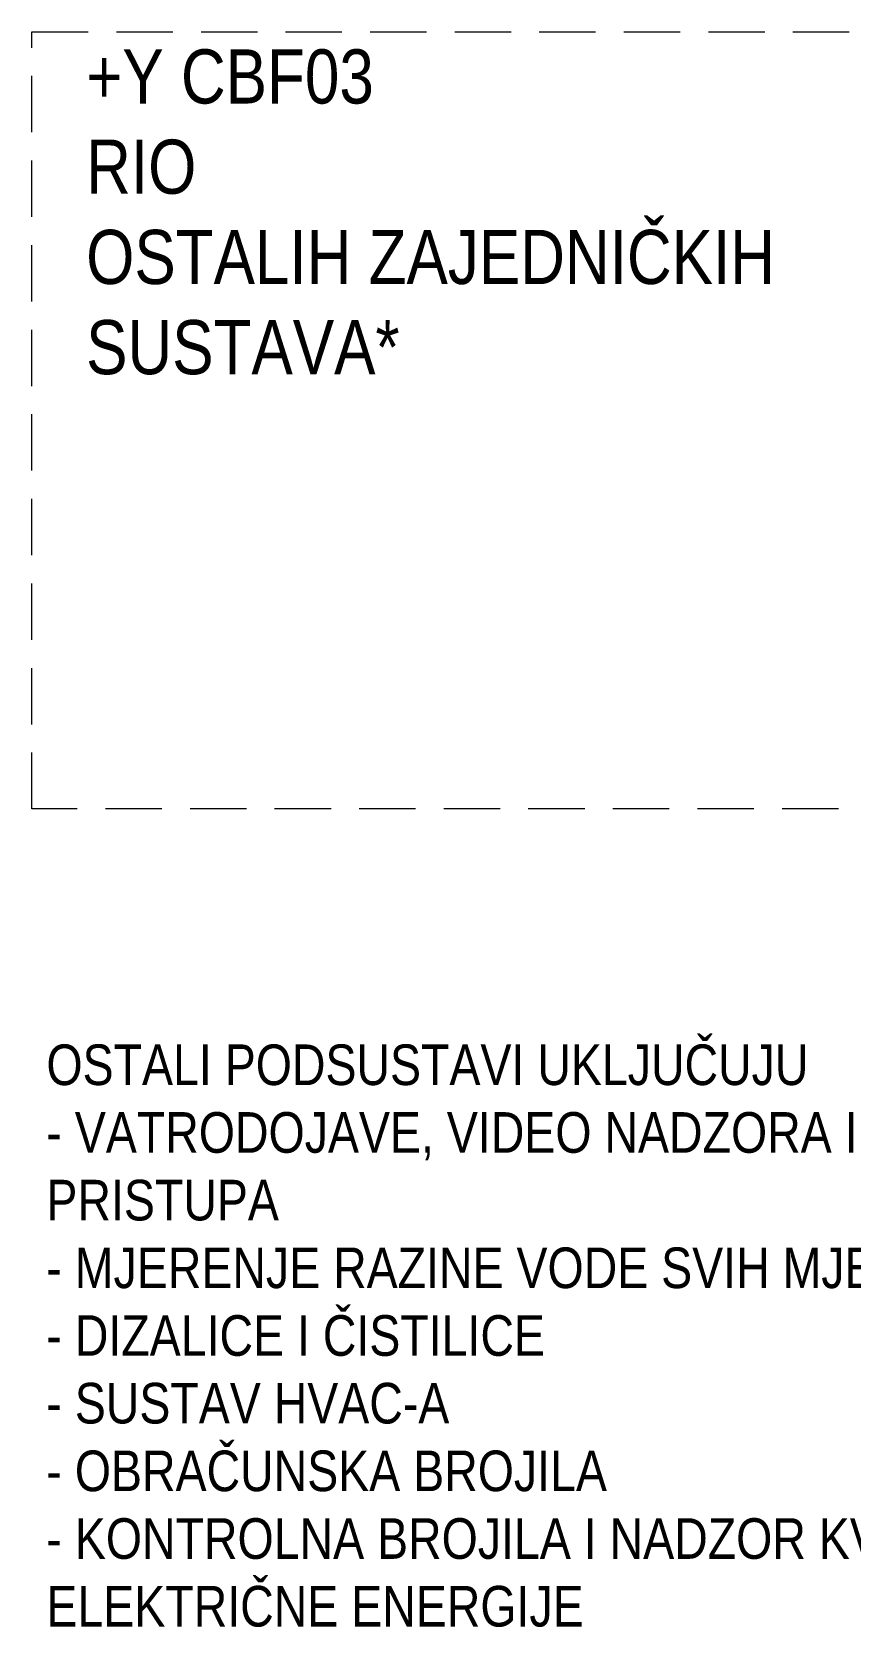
# Model space of a CAD drawing. Header units: inches. Extents: x 67248 to 85686, y -40174 to -31152.
# Drawn here: x 81947 to 82310, y -33904 to -33197 of the extents above; entities that cross this region are included whole.
import ezdxf

# ---------------------------------------------------------------- set-up
doc = ezdxf.new("R2010")
doc.units = ezdxf.units.IN
doc.header["$MEASUREMENT"] = 0
doc.linetypes.add('HIDDEN', pattern=[0.375, 0.25, -0.125])
doc.layers.add('! NO PLOT !', color=7, linetype='Continuous', true_color=0xff75dd, plot=False)
doc.layers.add('SI-General', color=7, linetype='Continuous', lineweight=5)
doc.styles.add('OPIS', font='ARIALN.TTF')

msp = doc.modelspace()

# ---------------------------------------------------------------- linework, layer by layer
at = {"layer": 'SI-General', "color": 0, "linetype": 'HIDDEN', "ltscale": 100}
msp.add_lwpolyline([(81946.86, -33196.66), (82642.01, -33196.66), (82642.01, -33541.17), (81946.86, -33541.17)], close=True, dxfattribs=at)

# ---------------------------------------------------------------- texts
at = {"layer": '! NO PLOT !', "color": 0, "insert": (82506.75, -33645.56), "char_height": 18, "width": 553.4507, "attachment_point": 3, "style": 'OPIS'}
msp.add_mtext('\\pxql;{\\C256;OSTALI PODSUSTAVI UKLJUČUJU ^J- VATRODOJAVE, VIDEO NADZORA I KONTROLE PRISTUPA^J- MJERENJE RAZINE VODE SVIH MJERNIH MJESTA^J- DIZALICE I ČISTILICE^J- SUSTAV HVAC-A^J- OBRAČUNSKA BROJILA^J- KONTROLNA BROJILA I NADZOR KVALITETE ELEKTRIČNE ENERGIJE}', dxfattribs=at)
at = {"layer": 'SI-General', "color": 0, "insert": (81970.92, -33204.4), "char_height": 24, "width": 423.2532, "attachment_point": 1, "style": 'OPIS'}
msp.add_mtext('{\\C256;+Y CBF03^JRIO^JOSTALIH ZAJEDNIČKIH^JSUSTAVA*}', dxfattribs=at)

doc.saveas('drawing.dxf')
